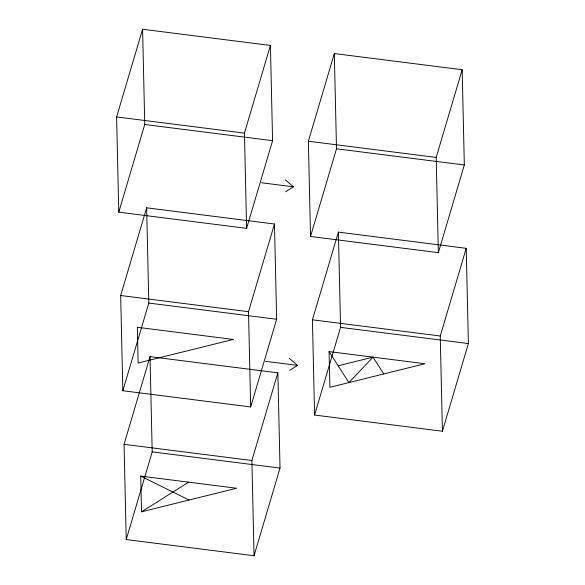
<?xml version="1.0" encoding="UTF-8"?>
<svg xmlns="http://www.w3.org/2000/svg" width="585" height="585" viewBox="0 0 585 585"><rect width="100%" height="100%" fill="white"/><g stroke="black" fill="none" stroke-linecap="round" stroke-linejoin="round"><path stroke-width="0.88" d="M116.612 116.927L142.586 29.25L270.416 45.447L272.581 140.692L246.607 228.362L118.777 212.165L116.612 116.927L244.442 133.124L270.416 45.447M118.777 212.165L144.751 124.488L142.586 29.25M120.671 295.498L146.645 207.821L274.475 224.026L276.639 319.264L250.672 406.941L122.835 390.736L120.671 295.498L248.501 311.695L274.475 224.026M122.835 390.736L148.809 303.067L146.645 207.821M124.057 444.308L150.023 356.638L277.86 372.835L280.025 468.073L254.051 555.75L126.221 539.553L124.057 444.308L251.886 460.512L277.86 372.835M126.221 539.553L152.195 451.876L150.023 356.638M308.361 141.226L334.327 53.549L462.165 69.747L464.329 164.985L438.355 252.661L310.525 236.464L308.361 141.226L436.191 157.423L462.165 69.747M310.525 236.464L336.499 148.787L334.327 53.549M312.419 319.798L338.393 232.121L466.223 248.325L468.388 343.563L442.414 431.24L314.584 415.036L312.419 319.798L440.249 335.995L466.223 248.325M314.584 415.036L340.558 327.366L338.393 232.121M383.753 373.947L373.018 357.157L348.901 382.59L329.077 351.585L424.951 363.738L329.889 387.299L329.077 351.585M285.612 191.763L293.465 186.82L285.341 179.851M289.67 370.334L297.524 365.391L289.399 358.43M141.526 511.816L236.581 488.248L140.714 476.095L141.526 511.816L188.648 482.172M338.159 365.793L373.018 357.157M144.751 124.488L272.581 140.692M336.499 148.787L464.329 164.985M261.51 182.769L293.465 186.82M148.809 303.067L276.639 319.264M340.558 327.366L468.388 343.563M265.568 361.347L297.524 365.391M152.195 451.876L280.025 468.073M140.714 476.095L189.057 500.029M436.191 157.423L438.355 252.661M440.249 335.995L442.414 431.24M244.442 133.124L246.607 228.362M248.501 311.695L250.672 406.941M251.886 460.512L254.051 555.75M233.203 339.439L138.14 363L137.329 327.286L233.203 339.439"/></g></svg>
